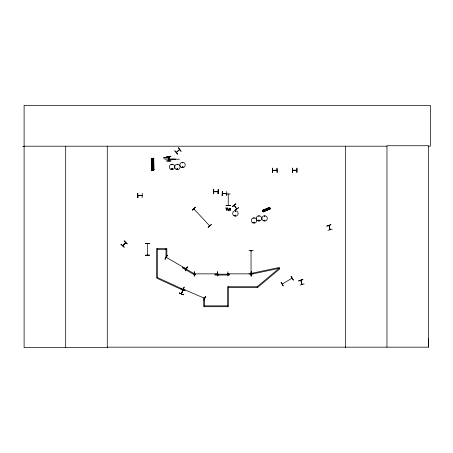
<?xml version="1.0" encoding="UTF-8"?>
<svg xmlns="http://www.w3.org/2000/svg" width="453" height="453" viewBox="0 0 453 453"><rect width="100%" height="100%" fill="white"/><g stroke="black" fill="none" stroke-linecap="round" stroke-linejoin="round"><path stroke-width="0.68" d="M176.319 152.293L179.62 149.558M176.404 152.446L179.518 149.581M428.232 146.2L430.35 146.2L430.35 105.356L24.111 105.356L24.111 347.644L107.338 347.644L107.282 347.168L428.544 347.168L428.606 338.408M166.138 257.315L186.211 268.906M185.957 268.561L186.285 268.748M194.161 209.173L193.856 208.878L209.643 225.832M209.728 225.679L209.456 225.413M251.007 251.109L251.211 250.668M251.104 273.85L251.036 273.352L251.211 273.822M172.27 164.654L171.806 164.716L172.242 164.603M172.412 169.026C171.302 167.468 172.1 170.56 172.31 168.652M177.134 168.861C177.882 169.943 177.344 167.791 177.202 169.111M182.791 162.763L182.395 162.531L182.712 162.854M182.848 167.049C182.327 165.991 182.202 167.786 182.786 167.1M182.938 167.072C182.316 165.453 181.902 168.374 182.978 166.97M234.994 215.379C235.719 216.885 235.945 214.343 235.062 215.294M235.118 215.413C235.719 216.557 235.651 214.439 235.152 215.554M253.793 218.221L254.258 218.284L253.822 218.165M253.652 222.389C254.609 223.992 254.201 220.888 253.691 222.683M253.742 222.417C254.263 223.476 254.388 221.676 253.805 222.361M258.629 220.435C259.405 219.462 259.059 221.489 258.674 220.368M259.297 220.537C258.674 218.918 258.261 221.84 259.343 220.435M264.212 220.435C265.452 219.309 264.637 221.517 264.297 220.628M264.342 220.435C265.118 219.462 264.767 221.489 264.382 220.368M300.758 280.396L301.953 284.433M328.946 225.503L330.016 229.654M251.205 251.075L251.041 250.656M251.013 273.442L279.337 267.457L279.507 268.278L251.268 274.229L251.211 273.442M234.139 205.356L236.642 208.822L234.235 205.249M282.361 284.014L292.072 278.165M125.43 242.938L125.238 242.638M152.763 169.835L152.468 169.36M180.962 288.759L184.994 290.339M182.95 289.835L181.427 293.827L182.978 289.795M147.338 243.589L147.531 254.937M171.783 168.782C172.463 170.017 171.987 167.769 171.908 169.15M177.01 168.827C178.516 167.825 176.97 170.447 177.112 168.652M182.378 290.99L184.071 287.004M182.525 291.053L184.275 287.094M204.292 298.255L204.654 298.17M203.861 300.294L205.543 296.307L204.535 299.235M142.129 195.402L137.865 195.39L138.38 195.611M272.655 170.243L276.987 170.243L272.7 170.396M292.559 170.243L296.891 170.243L292.559 170.396M165.051 259.105L167.219 255.356M185.203 270.735L187.372 266.987M122.661 245.56L125.651 242.519M181.455 293.754L182.786 289.784M235.566 211.387L235.283 211.013L235.509 211.404M258.697 220.305L259.048 220.209M264.818 216.268C263.827 216.545 265.113 215.43 264.75 216.37M226.659 193.72L222.383 193.578L226.704 193.573M194.433 273.85L194.824 274.042M227.927 273.85L251.058 273.85L251.041 250.702M218.018 191.738L213.844 191.738L214.258 191.54M217.666 191.54L218.103 191.693L213.776 191.693M122.893 245.736L125.685 242.508L122.933 245.764M125.685 242.508L122.769 245.696M124.133 247.27L120.934 244.354M127.197 243.878L124.145 240.798L127.202 243.873M330.175 229.654L328.991 225.583M195.334 207.146L192.191 210.124M192.304 210.243L195.453 207.276M208.165 227.31L211.438 224.473L208.125 227.264M174.767 150.866L177.542 154.184M183.459 289.014L183.901 289.207L183.397 289.156M177.661 169.201L177.287 169.303M232.395 206.534L235.77 203.816L232.434 206.585M232.429 206.574L235.911 204.009M235.039 210.113L238.629 207.684L235.005 210.062M291.081 276.375L293.351 280.062M283.221 285.917L281.047 282.174L283.193 285.928M293.363 280.056L291.109 276.358M204.671 298.368L183.437 289.173M228.363 274.037L228.018 273.805M168.935 158.867L168.544 158.827M262.468 210.475L269.677 207.44M262.502 210.566L269.705 207.508M262.536 210.645L269.818 207.785M262.621 210.849L269.852 207.876M262.672 210.951L262.836 211.358M262.893 211.489L270.113 208.482M262.921 211.562L270.158 208.595M262.95 211.636L270.198 208.686M262.989 211.721L270.231 208.771L263.029 211.823M328.029 230.294L332.196 229.122M302.842 279.484L298.748 280.928L302.836 279.467M298.748 280.917L302.893 279.671M299.982 285.079L304.139 283.878M193.975 208.754L194.303 209.043M251.019 274.02L250.673 274.003M142.095 195.611L137.865 195.588L142.185 195.611M217.525 274.042L217.18 274.003M153.771 158.261L151.274 158.301L151.41 170.028L153.901 169.988L153.765 158.261M151.449 159.49L153.618 159.467M151.461 160.283L153.624 160.26M151.472 161.472L153.641 161.449M151.483 162.531L153.646 162.508M151.495 163.72L153.658 163.697M151.551 168.822L153.72 168.799M151.194 169.173L154.082 169.139M151.194 169.263L154.082 169.229M170.923 156.268L166.596 156.528L170.923 156.251M164.547 157.627L169.229 157.644M164.552 157.871L169.229 157.769M168.539 158.437L169.02 158.431M168.539 158.612L169.02 158.612M168.539 158.737L169.02 158.731M168.544 158.918L169.026 158.912M164.733 159.167L173.21 159.094M168.658 159.428L175.753 159.213L168.658 159.275L169.077 159.467M166.636 160.889L170.962 160.877M166.636 161.075L170.968 161.041M222.361 191.511L222.146 195.838L222.332 191.511M226.715 195.809L226.749 191.483M248.952 250.656L253.278 250.577M194.422 271.76L194.388 276.087M217.599 271.76L217.87 276.087L217.627 271.76M194.869 273.844L194.479 273.85L217.616 273.85L217.18 273.85M194.524 274.02L194.869 273.997L194.445 274.02M227.972 273.85L228.363 273.844L228.018 274.02M253.278 273.822L248.952 273.906M227.938 276.087L227.853 271.76M225.996 193.958L230.322 193.969M225.996 205.588L230.322 205.594M145.266 243.516L149.598 243.414L145.271 243.55M149.598 255.152L145.271 255.26L149.598 255.124M22.65 146.37L24.111 146.364M24.111 146.2L386.964 146.2M272.417 168.154L272.434 172.485M296.891 168.154L296.891 172.485M213.533 189.45L213.556 193.782M213.822 191.54L218.018 191.517M137.616 193.323L137.854 197.655L137.633 193.323M142.185 197.655L142.242 193.323M157.338 249.478L165.996 249.478M204.563 305.854L227.649 305.854M177.446 164.428L177.27 164.864L177.497 164.473M258.861 216.392L259.088 215.996L258.771 216.313M235.401 215.877L235.022 215.588M204.631 298.385L204.297 298.233M300.9 280.294L302.123 284.348M228.233 193.98L228.255 205.373M186.109 268.901L185.832 268.691M183.205 289.818L184.932 290.492M179.292 293.08L183.329 294.643M142.185 195.413L141.687 195.611M121.042 244.235L124.252 247.134M209.348 225.515L209.614 225.804M174.903 150.747L177.667 154.082M268.969 207.814L269.518 209.144M268.482 208.012L269.031 209.348M267.746 208.318L268.295 209.654M267.094 208.584L267.644 209.92M266.358 208.884L266.908 210.22M263.21 210.186L263.765 211.517M263.646 211.828L262.916 210.05L263.589 211.851M153.431 158.267L153.561 169.994M153.352 158.267L153.471 169.994L153.307 158.958M153.182 158.273L153.29 169.994M153.074 158.963L153.193 169.994L153.029 158.963M152.978 170L152.316 170.005M152.027 158.98L152.157 170.017M151.987 158.98L152.106 170.017M151.88 158.295L151.987 170.017M151.755 158.986L151.874 170.022M151.71 158.986L151.817 170.022M151.619 158.986L151.687 170.022M151.461 158.301L151.591 170.022M151.421 158.301L151.568 170.022M169.28 160.832L169.241 156.506L169.258 160.832M169.065 156.506L169.099 160.832L169.003 156.506M168.522 156.511L168.527 160.838L168.459 156.511M168.301 156.511L168.34 160.843L168.278 156.511M164.547 157.208L164.552 158.29M163.584 157.214L163.59 158.295M251.121 271.76L251.177 276.087M194.201 271.76L194.224 276.092M428.544 347.168L428.544 145.73L386.964 145.73L386.964 347.168M345.379 146.2L345.379 347.644M296.947 168.154L296.919 172.485M292.496 168.154L292.496 172.485M277.208 172.485L276.987 168.154L277.043 172.485M272.598 168.154L272.598 172.485M228.493 286.743L228.493 306.698L203.72 306.698L203.72 298.04L204.563 298.04L204.563 306.698M228.318 286.743L228.318 287.581L257.179 287.581L257.179 286.743L279.286 268.182L279.824 268.827L257.723 287.389L257.179 286.743L227.649 286.743L227.649 306.698M218.165 189.45L218.165 193.782M213.714 189.45L213.714 193.782M179.36 159.23L172.214 159.179M165.996 248.64L165.996 257.298L166.84 257.298L166.84 248.64L156.5 248.64L156.5 277.502L157.338 277.502L183.561 289.563L183.21 290.328L156.987 278.267L157.338 277.502L157.338 248.64M137.797 193.323L137.825 197.655M107.276 146.2L107.276 347.644M65.696 146.2L65.696 347.644M266.681 209.36C267.23 210.526 267.519 208.38 266.681 209.36M152.106 162.995C152.712 164.824 153.522 161.681 152.106 162.995M179.314 293.023L183.267 294.807L179.314 293.023M167.032 255.249L165.102 259.133L167.032 255.249M187.321 266.959L185.39 270.843L187.321 266.959M182.972 267.236L182.548 267.966L195.045 275.181L195.47 274.45L182.972 267.236M230.384 208.601L229.96 209.241L229.195 208.601L229.784 209.467L229.19 210.317L229.943 209.671L230.713 210.317L230.124 209.445L230.713 208.601L230.384 208.601M178.471 147.797L181.053 151.279L178.471 147.797M228.674 210.124L227.706 210.118L227.616 208.601L228.227 210.09L228.674 209.881L228.963 208.601L228.963 210.317L228.674 210.124M269.66 207.406L262.434 210.39L263.074 211.925L270.288 208.912L269.66 207.406M330.883 224.682L326.8 226.138L330.883 224.682M251.33 271.755L251.121 276.087L251.33 271.755M230.322 205.566L225.996 205.696L230.322 205.56M292.559 168.154L292.338 172.485L292.53 168.154M218.346 189.45L218.103 193.782L218.346 189.45M227.417 208.029L225.583 208.029L226.347 208.301L226.347 210.317L226.653 210.317L226.653 208.301L227.417 208.029M229.365 274.19L214.937 274.19L214.937 275.028L229.365 275.028L229.365 274.19M153.748 169.988L153.624 158.267L153.731 169.988M234.031 215.838A2.741 2.741 0 0 0 238.136 213.465A2.741 2.741 0 0 0 234.031 211.092A2.741 2.741 0 0 0 234.031 215.838M181.217 167.27A2.684 2.684 0 0 0 185.243 164.949A2.684 2.684 0 0 0 181.217 162.621A2.684 2.684 0 0 0 181.217 167.27M252.661 222.836A2.741 2.741 0 0 0 256.766 220.469A2.741 2.741 0 0 0 252.661 218.097A2.741 2.741 0 0 0 252.661 222.836M263.289 220.736A2.684 2.684 0 0 0 267.315 218.408A2.684 2.684 0 0 0 263.289 216.087A2.684 2.684 0 0 0 263.289 220.736M257.581 220.736A2.684 2.684 0 0 0 261.608 218.408A2.684 2.684 0 0 0 257.581 216.087A2.684 2.684 0 0 0 257.581 220.736M176.036 169.241A2.701 2.701 0 0 0 180.09 166.902A2.701 2.701 0 0 0 176.036 164.564A2.701 2.701 0 0 0 176.036 169.241M170.685 169.241A2.701 2.701 0 0 0 174.733 166.902A2.701 2.701 0 0 0 170.685 164.564A2.701 2.701 0 0 0 170.685 169.241"/></g></svg>
